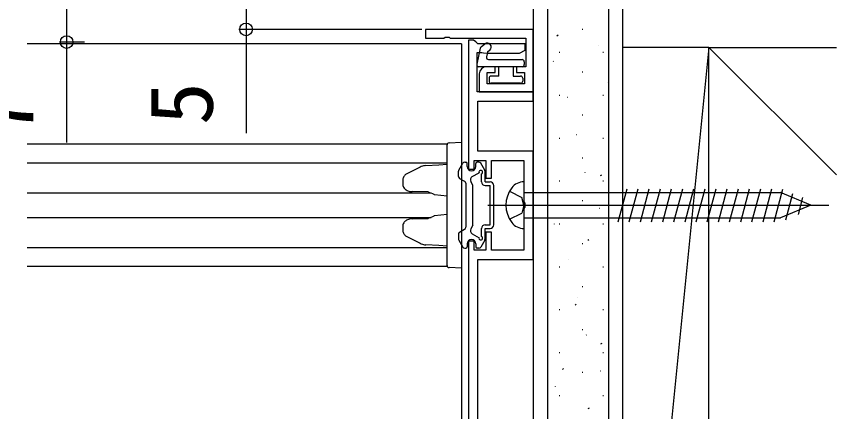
# Model space of a CAD drawing. Units: millimetres, scale not verified. Extents: x -700 to 700, y -1070 to 1067.
# Drawn here: x 12.4 to 126.7, y -338.6 to -283.5 of the extents above; entities that cross this region are included whole.
import ezdxf
from ezdxf.enums import TextEntityAlignment as Align

# ---------------------------------------------------------------- set-up
doc = ezdxf.new("R2010")
doc.units = ezdxf.units.MM
doc.header["$LTSCALE"] = 6
for name, color, linetype in [('0-2_YKK_11', 7, 'Continuous'), ('0-3_YKK_12', 2, 'Continuous'), ('0-4_YKK_13', 4, 'Continuous'), ('0-6_YKK_D', 6, 'Continuous'), ('0-8_YSS_K', 3, 'Continuous'), ('0-9_YSS_KE', 3, 'Continuous')]:
    doc.layers.add(name, color=color, linetype=linetype)
doc.styles.add('ＭＳ ゴシック', font='')
doc.styles.get('ＭＳ ゴシック').set_extended_font_data('MS Gothic')

msp = doc.modelspace()

# ---------------------------------------------------------------- linework, layer by layer
at = {"layer": '0-2_YKK_11'}
msp.add_line((76.216, -314.8), (75.416, -314.8), dxfattribs=at)
for points in [[(84.416, -285.3), (69.416, -285.3), (69.416, -286.5), (71.957, -286.5), (72.141, -286.38), (72.691, -286.38), (72.874, -286.5), (83.416, -286.5), (83.416, -290.5), (82.116, -290.5), (82.116, -291.3), (83.216, -291.3), (83.216, -292.9), (78.016, -292.9), (78.016, -291.3), (79.116, -291.3), (79.116, -290.5), (77.916, -290.5)], [(76.916, -291.5), (76.916, -294), (84.416, -294), (84.416, -285.3)], [(84.416, -294), (76.616, -294), (76.616, -288.5), (77.287, -288.5), (77.485, -288.575), (78.128, -288.59), (78.503, -288.59), (79.128, -288.59), (79.503, -288.59), (80.128, -288.59), (80.503, -288.59), (81.128, -288.59), (81.503, -288.59), (82.128, -288.59), (82.503, -288.59), (83.316, -288.2), (83.316, -287.3), (76.707, -287.3), (76.412, -287.05), (76.116, -286.8), (75.416, -286.8), (75.416, -304.8), (76.216, -304.8), (76.216, -303.55), (77.816, -303.55), (77.816, -306.05), (78.616, -306.05), (78.616, -303.55), (83.116, -303.55), (83.116, -309.342), (83.236, -309.525), (83.236, -310.075), (83.116, -310.258), (83.116, -316.05), (78.616, -316.05), (78.616, -313.55), (77.816, -313.55), (77.816, -316.05), (76.216, -316.05), (76.216, -314.8)], [(76.716, -340.25), (76.716, -317.35), (84.416, -317.35), (84.416, -302.25), (76.716, -302.25), (76.716, -295.3), (84.416, -295.3), (84.416, -294)], [(75.416, -314.8), (75.416, -342.8)]]:
    msp.add_lwpolyline(points, dxfattribs=at)
msp.add_arc((77.916, -291.5), 1, 90.00001, 179.99999, dxfattribs=at)
at = {"layer": '0-3_YKK_12'}
for p, q in [((74.416, -287.3), (13.916, -287.3)), ((74.416, -287.3), (74.416, -408.3)), ((72.435, -301.3), (13.916, -301.3)), ((13.916, -303.9), (72.416, -303.9)), ((13.916, -308.1), (70.202, -308.1)), ((13.916, -311.5), (70.202, -311.5)), ((13.916, -315.7), (72.416, -315.7)), ((13.916, -318.3), (72.435, -318.3))]:
    msp.add_line(p, q, dxfattribs=at)
at = {"layer": '0-4_YKK_13'}
for p, q in [((77.043, -287.906), (76.572, -290.138)), ((77.151, -287.733), (77.675, -287.319)), ((78.038, -288.522), (77.908, -289.138)), ((78.145, -288.349), (78.357, -288.181)), ((78.201, -289.5), (82.866, -289.5)), ((83.166, -289.8), (83.166, -290.2)), ((82.866, -290.5), (76.866, -290.5)), ((79.616, -291.8), (79.616, -290.5)), ((78.266, -292.1), (78.266, -292.5)), ((79.616, -291.8), (78.566, -291.8)), ((82.966, -292.1), (82.966, -292.5)), ((82.666, -292.8), (78.566, -292.8)), ((72.416, -302.103), (72.416, -301.405)), ((72.416, -317.497), (72.416, -302.103)), ((74.056, -304.93), (74.622, -303.95)), ((74.882, -303.8), (75.016, -303.8)), ((76.85, -303.8), (76.616, -303.8)), ((77.676, -304.93), (77.11, -303.95)), ((68.671, -304.489), (66.835, -305.424)), ((69.459, -304.281), (71.285, -304.169)), ((71.285, -304.169), (72.416, -304.1)), ((74.016, -305.799), (74.016, -305.08)), ((75.216, -304.4), (75.216, -304)), ((76.416, -304.4), (76.416, -304)), ((77.716, -306.55), (77.716, -305.08)), ((66.253, -306.261), (66.253, -306.898)), ((74.166, -306.059), (74.866, -306.463)), ((74.416, -306.204), (74.416, -313.396)), ((75.914, -305.824), (76.875, -305.269)), ((77.216, -306.55), (77.216, -305.429)), ((75.016, -306.723), (75.016, -312.877)), ((76.016, -307), (75.731, -306.507)), ((76.016, -312.6), (76.016, -307)), ((77.716, -306.55), (78.416, -306.55)), ((77.716, -307.05), (78.416, -307.05)), ((78.416, -312.55), (78.416, -307.05)), ((78.916, -312.55), (78.916, -307.05)), ((83.116, -306.55), (83.116, -313.05)), ((69.789, -307.954), (67.564, -307.915)), ((81.123, -307.85), (82.843, -308.708)), ((83.116, -308.05), (118.891, -308.05)), ((96.259, -312.1), (97.492, -307.5)), ((97.812, -312.1), (99.045, -307.5)), ((99.365, -312.1), (100.598, -307.5)), ((100.918, -312.1), (102.151, -307.5)), ((102.471, -312.1), (103.704, -307.5)), ((104.024, -312.1), (105.257, -307.5)), ((105.577, -312.1), (106.809, -307.5)), ((107.13, -312.1), (108.362, -307.5)), ((108.683, -312.1), (109.915, -307.5)), ((110.236, -312.1), (111.468, -307.5)), ((111.789, -312.1), (113.021, -307.5)), ((113.342, -312.1), (114.574, -307.5)), ((114.894, -312.1), (116.127, -307.5)), ((116.447, -312.1), (117.68, -307.5)), ((118, -312.1), (119.21, -307.587)), ((123.116, -309.8), (118.891, -308.05)), ((123.116, -309.8), (118.891, -308.05)), ((119.622, -311.842), (120.607, -308.166)), ((83.116, -309.8), (82.843, -308.708)), ((121.369, -311.119), (122.005, -308.745)), ((78.116, -309.8), (125.616, -309.8)), ((83.116, -309.8), (82.843, -310.892)), ((123.116, -309.8), (118.891, -311.55)), ((67.564, -311.685), (69.787, -311.646)), ((81.123, -311.75), (82.843, -310.892)), ((83.116, -311.55), (118.891, -311.55)), ((66.253, -312.702), (66.253, -313.339)), ((76.016, -312.6), (75.731, -313.093)), ((77.216, -314.171), (77.216, -313.05)), ((77.716, -312.55), (78.416, -312.55)), ((77.716, -313.05), (78.416, -313.05)), ((77.716, -314.52), (77.716, -313.05)), ((66.835, -314.176), (68.671, -315.111)), ((74.016, -313.801), (74.016, -314.52)), ((74.166, -313.541), (74.866, -313.137)), ((75.914, -313.776), (76.875, -314.331)), ((71.285, -315.431), (69.459, -315.319)), ((74.056, -314.67), (74.622, -315.65)), ((74.416, -315.293), (74.416, -317.602)), ((75.216, -315.2), (75.216, -315.6)), ((76.416, -315.2), (76.416, -315.6)), ((77.676, -314.67), (77.11, -315.65)), ((72.416, -315.5), (71.285, -315.431)), ((74.882, -315.8), (75.016, -315.8)), ((76.85, -315.8), (76.616, -315.8)), ((72.416, -318.195), (72.416, -317.497)), ((74.416, -317.602), (74.416, -318.6)), ((74.416, -318.6), (72.697, -318.495))]:
    msp.add_line(p, q, dxfattribs=at)
for points in [[(81.616, -290.5), (81.616, -291.8), (82.666, -291.8)], [(72.697, -301.105), (74.416, -301), (74.416, -301.998), (74.416, -304.307)], [(69.459, -304.281), (69.297, -304.297), (69.137, -304.325), (68.979, -304.366), (68.823, -304.42), (68.671, -304.489)], [(66.835, -305.424), (66.737, -305.48), (66.642, -305.544), (66.553, -305.619), (66.471, -305.704), (66.399, -305.799), (66.338, -305.904), (66.292, -306.017), (66.263, -306.138), (66.253, -306.261)], [(66.253, -306.898), (66.266, -307.038), (66.303, -307.174), (66.361, -307.3), (66.436, -307.414), (66.525, -307.515), (66.624, -307.603), (66.731, -307.678), (66.842, -307.742), (66.958, -307.795), (67.076, -307.837), (67.196, -307.87), (67.318, -307.894), (67.441, -307.909), (67.564, -307.915)], [(69.778, -307.951), (69.979, -308.014), (70.177, -308.09), (70.371, -308.176), (70.561, -308.275)], [(70.674, -308.312), (71.545, -308.41), (72.415, -308.516)], [(67.564, -311.685), (67.432, -311.692), (67.299, -311.709), (67.169, -311.737), (67.039, -311.775), (66.913, -311.824), (66.79, -311.886), (66.673, -311.961), (66.562, -312.05), (66.462, -312.154), (66.377, -312.273), (66.31, -312.406), (66.268, -312.551), (66.253, -312.702)], [(70.561, -311.326), (70.371, -311.424), (70.177, -311.511), (69.979, -311.585), (69.778, -311.649)], [(72.415, -311.084), (71.545, -311.19), (70.674, -311.287)], [(66.253, -313.339), (66.263, -313.462), (66.292, -313.583), (66.338, -313.696), (66.399, -313.801), (66.471, -313.896), (66.553, -313.981), (66.642, -314.056), (66.737, -314.12), (66.835, -314.176)], [(68.671, -315.111), (68.823, -315.18), (68.979, -315.234), (69.137, -315.275), (69.297, -315.303), (69.459, -315.319)]]:
    msp.add_lwpolyline(points, dxfattribs=at)
for centre, radius, start, end in [((77.337, -287.968), 0.3, 128.33312, 168.08054), ((78.016, -287.75), 0.55, 308.33312, 128.33312), ((78.331, -288.584), 0.3, 128.33312, 168.08054), ((76.866, -290.2), 0.3, 168.08054, 270), ((78.201, -289.2), 0.3, 168.08054, 270), ((82.866, -289.8), 0.3, 0, 90), ((82.866, -290.2), 0.3, 270, 0), ((78.566, -292.1), 0.3, 90, 180), ((78.566, -292.5), 0.3, 180, 270), ((82.666, -292.1), 0.3, 0, 90), ((82.666, -292.5), 0.3, 270, 0), ((72.716, -301.405), 0.3, 93.5, 180), ((74.882, -304.1), 0.3, 90, 150), ((75.016, -304), 0.2, 360, 90), ((76.616, -304), 0.2, 90, 180), ((76.85, -304.1), 0.3, 30, 90), ((74.316, -305.08), 0.3, 150, 180), ((75.816, -304.4), 0.6, 180, 0), ((77.116, -305.2), 0.25, 293.57818, 196.04532), ((77.416, -305.08), 0.3, 0, 30), ((74.316, -305.799), 0.3, 180, 240), ((76.164, -306.257), 0.5, 120, 210), ((74.716, -306.723), 0.3, 0, 60), ((77.716, -306.55), 0.5, 180, 270), ((78.416, -307.05), 0.5, 0, 90), ((84.616, -309.8), 4, 142.75083, 217.24917), ((83.103, -308.65), 2.1, 89.66112, 142.75083), ((70.708, -308.013), 0.3, 240.72272, 263.63084), ((70.708, -311.587), 0.3, 96.36916, 119.27728), ((74.716, -312.877), 0.3, 300, 0), ((76.164, -313.343), 0.5, 150, 240), ((77.716, -313.05), 0.5, 90, 180), ((78.416, -312.55), 0.5, 270, 0), ((83.103, -310.95), 2.1, 217.24917, 270.33888), ((74.316, -313.801), 0.3, 120, 180), ((77.116, -314.4), 0.25, 163.95468, 66.42182), ((74.316, -314.52), 0.3, 180, 210), ((75.816, -315.2), 0.6, 0, 180), ((77.416, -314.52), 0.3, 330, 0), ((74.882, -315.5), 0.3, 210, 270), ((75.016, -315.6), 0.2, 270, 0), ((76.616, -315.6), 0.2, 180, 270), ((76.85, -315.5), 0.3, 270, 330), ((72.716, -318.195), 0.3, 180, 266.5)]:
    msp.add_arc(centre, radius, start, end, dxfattribs=at)
at = {"layer": '0-6_YKK_D'}
for p, q in [((68.916, -285.3), (43.416, -285.3)), ((21.89, -287.066), (18.416, -287.066))]:
    msp.add_line(p, q, dxfattribs=at)
for points in [[(19.416, -280.066), (19.416, -287.066), (19.416, -301.043)], [(44.416, -280.3), (44.416, -285.3), (44.416, -299.755)]]:
    msp.add_lwpolyline(points, dxfattribs=at)
for centre in [(44.416, -285.3), (19.416, -287.066)]:
    msp.add_circle(centre, 0.875, dxfattribs=at)
at = {"layer": '0-8_YSS_K'}
for p, q in [((96.916, -287.8), (96.916, -267.8)), ((84.416, -280.3), (84.416, -435.3)), ((86.416, -280.3), (86.416, -435.3)), ((94.916, -280.3), (94.916, -435.3)), ((91.255, -285.248), (91.355, -285.248)), ((87.728, -286.18), (87.895, -286.07)), ((93.466, -287.541), (93.485, -287.534)), ((88.025, -288.478), (88.125, -288.478)), ((94.105, -288.478), (94.205, -288.478)), ((87.226, -289.751), (87.244, -289.744)), ((91.255, -291.228), (91.355, -291.228)), ((94.758, -292.765), (94.777, -292.759)), ((88.025, -294.458), (88.125, -294.458)), ((89.178, -294.742), (89.196, -294.735)), ((94.105, -294.458), (94.205, -294.458)), ((91.255, -297.208), (91.355, -297.208)), ((88.025, -300.438), (88.125, -300.438)), ((90.47, -299.966), (90.488, -299.959)), ((94.105, -300.438), (94.205, -300.438)), ((91.255, -303.188), (91.355, -303.188)), ((91.667, -305.224), (91.686, -305.217)), ((93.796, -305.671), (93.963, -305.561)), ((88.025, -306.418), (88.125, -306.418)), ((94.105, -306.418), (94.205, -306.418)), ((91.255, -309.168), (91.355, -309.168)), ((93.619, -310.214), (93.638, -310.208)), ((87.379, -312.424), (87.398, -312.418)), ((88.025, -312.398), (88.125, -312.398)), ((94.105, -312.398), (94.205, -312.398)), ((91.255, -315.148), (91.355, -315.148)), ((92.027, -314.678), (92.194, -314.567)), ((94.911, -315.439), (94.916, -315.437)), ((89.331, -317.415), (89.35, -317.408)), ((88.025, -318.378), (88.125, -318.378)), ((94.105, -318.378), (94.205, -318.378)), ((91.255, -321.128), (91.355, -321.128)), ((90.623, -322.639), (90.642, -322.633)), ((88.025, -324.358), (88.125, -324.358)), ((90.258, -323.684), (90.425, -323.574)), ((94.105, -324.358), (94.205, -324.358)), ((91.255, -327.108), (91.355, -327.108)), ((91.821, -327.897), (91.839, -327.89)), ((93.868, -329.13), (94.035, -329.02)), ((88.025, -330.338), (88.125, -330.338)), ((94.105, -330.338), (94.205, -330.338)), ((88.489, -332.69), (88.656, -332.58)), ((91.255, -333.088), (91.355, -333.088)), ((93.773, -332.888), (93.791, -332.881)), ((87.532, -335.098), (87.551, -335.091)), ((88.025, -336.318), (88.125, -336.318)), ((94.105, -336.318), (94.205, -336.318)), ((92.099, -338.137), (92.266, -338.026))]:
    msp.add_line(p, q, dxfattribs=at)
at = {"layer": '0-9_YSS_KE'}
for p, q in [((108.916, -287.8), (96.916, -287.8)), ((96.916, -407.8), (96.916, -287.8)), ((108.916, -287.8), (96.916, -407.8)), ((126.695, -305.579), (108.916, -287.8))]:
    msp.add_line(p, q, dxfattribs=at)
msp.add_lwpolyline([(108.916, -407.8), (108.916, -287.8), (126.695, -287.8)], dxfattribs=at)

# ---------------------------------------------------------------- texts
at = {"layer": '0-6_YKK_D', "style": 'ＭＳ ゴシック'}
for s, p in [('5', (42.416, -298.641)), ('7', (17.416, -300.202))]:
    msp.add_text(s, height=8.798, rotation=90, dxfattribs=at).set_placement(p, align=Align.BOTTOM_LEFT)

doc.saveas('drawing.dxf')
